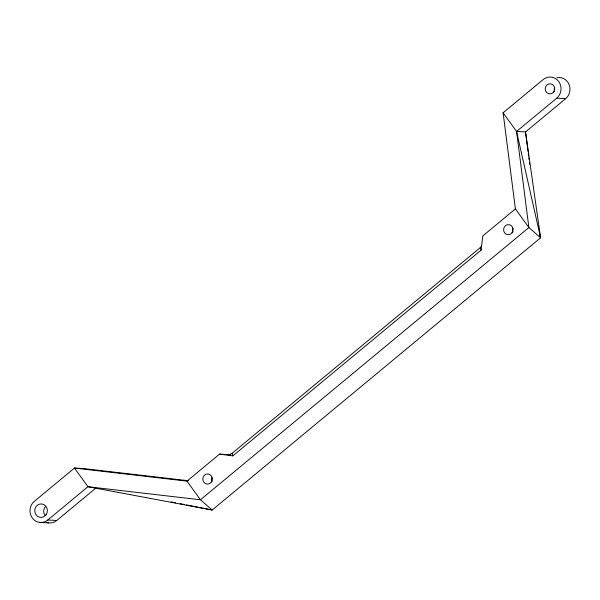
<?xml version="1.0" encoding="UTF-8"?>
<svg xmlns="http://www.w3.org/2000/svg" width="600" height="600" viewBox="0 0 600 600"><rect width="100%" height="100%" fill="white"/><g stroke="black" fill="none" stroke-linecap="round" stroke-linejoin="round"><path stroke-width="0.9" d="M188.505 480.757L83.43 468.555L74.468 468.067L186.983 481.132L219.57 454.118L232.868 455.88L481.08 250.147L482.82 235.92L515.408 208.905L503.092 112.792L543.24 79.515A11.828 11.062 -86.9 0 1 558.75 81.57A11.828 11.062 -86.9 0 1 556.717 98.167L516.57 131.445L528.885 227.558L540.592 237.795L212.167 510.022L87.945 486.72L74.468 468.067L34.32 501.345A11.828 11.062 -86.9 0 0 32.287 517.942A11.828 11.062 -86.9 0 0 47.797 519.998L56.76 520.485L95.475 488.4M228.435 455.295L232.14 453.278L480.345 247.545L481.658 245.4M47.797 519.998L87.945 486.72L200.46 499.785L212.167 510.022L186.555 504.952M556.92 77.715A11.828 11.062 -86.9 0 1 569.048 84.435A11.828 11.062 -86.9 0 1 565.68 98.655L525.533 131.933L516.57 131.445L503.092 112.792M556.717 98.167L565.68 98.655M219.57 454.118L230.303 454.845M39.623 522.405L48.585 522.893M171 501.87L175.575 502.778M180.15 503.685L184.725 504.585M515.408 208.905L528.885 227.558L200.46 499.785L186.983 481.132M539.595 234.248L540.592 237.795L525.533 131.933L528.023 151.335M480.345 247.545L481.08 250.147M232.14 453.278L232.868 455.88M516.57 131.445L540.592 237.795M528.263 153.188L528.615 155.962M528.847 157.808L529.088 159.653M529.44 162.428L529.68 164.28M512.925 232.14A5.07 4.74 -86.9 0 1 512.925 228.263M212.108 481.478A5.07 4.74 -86.9 0 1 212.108 477.6M554.558 91.305A5.07 4.74 -86.9 0 1 554.558 87.427M45.008 515.317A6.758 6.322 -86.9 0 1 45.27 506.745M56.76 520.485A11.828 11.062 -86.9 0 1 46.89 522.525M512.107 232.733A5.07 4.74 -86.9 0 0 508.957 224.647A5.07 4.74 -86.9 0 0 503.963 231.653A5.07 4.74 -86.9 0 0 512.107 232.733M211.29 482.07A5.07 4.74 -86.9 0 0 208.14 473.985A5.07 4.74 -86.9 0 0 203.145 480.99A5.07 4.74 -86.9 0 0 211.29 482.07M553.74 91.898A5.07 4.74 -86.9 0 0 550.59 83.812A5.07 4.74 -86.9 0 0 545.595 90.817A5.07 4.74 -86.9 0 0 553.74 91.898M46.08 514.74A6.758 6.322 -86.9 0 0 41.88 503.963A6.758 6.322 -86.9 0 0 35.22 513.308A6.758 6.322 -86.9 0 0 46.08 514.74"/></g></svg>
